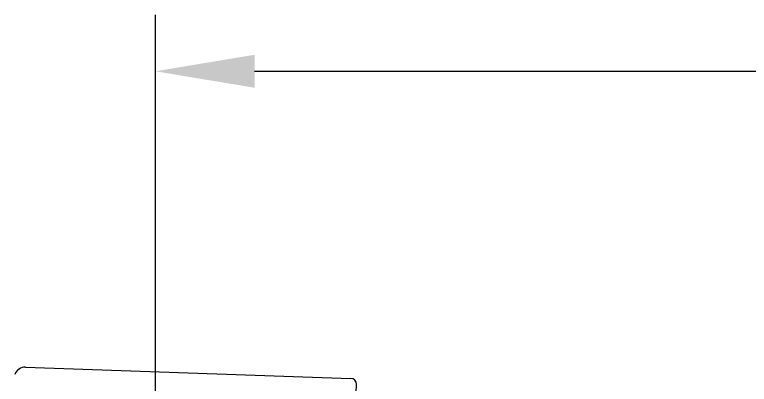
# Model space of a CAD drawing. Extents: x 1919 to 2339, y -1533 to -939.
# Drawn here: x 2187.4 to 2213.33, y -1174.71 to -1161.65 of the extents above; entities that cross this region are included whole.
import ezdxf

# ---------------------------------------------------------------- set-up
doc = ezdxf.new("R2010")
doc.units = 0
doc.header["$LTSCALE"] = 7
doc.header["$MEASUREMENT"] = 0
doc.layers.add('D', color=2, linetype='CONTINUOUS')
doc.layers.add('DWG', color=7, linetype='CONTINUOUS')

msp = doc.modelspace()

# ---------------------------------------------------------------- linework, layer by layer
at = {"layer": 'D'}
for p, q in [((2192.367, -1179.228), (2192.367, -1161.649)), ((2195.867, -1163.649), (2253.456, -1163.649))]:
    msp.add_line(p, q, dxfattribs=at)
msp.add_solid([(2195.867, -1163.066), (2195.867, -1164.232), (2192.367, -1163.649)], dxfattribs=at)
at = {"layer": 'DWG'}
for p, q in [((2187.787, -1174.104), (2199.271, -1174.505)), ((2199.278, -1180.029), (2199.464, -1174.712))]:
    msp.add_line(p, q, dxfattribs=at)
for centre, radius, start, end in [((2187.773, -1174.504), 0.4, 88, 159.1141), ((2199.264, -1174.705), 0.2, 358, 88)]:
    msp.add_arc(centre, radius, start, end, dxfattribs=at)

doc.saveas('drawing.dxf')
